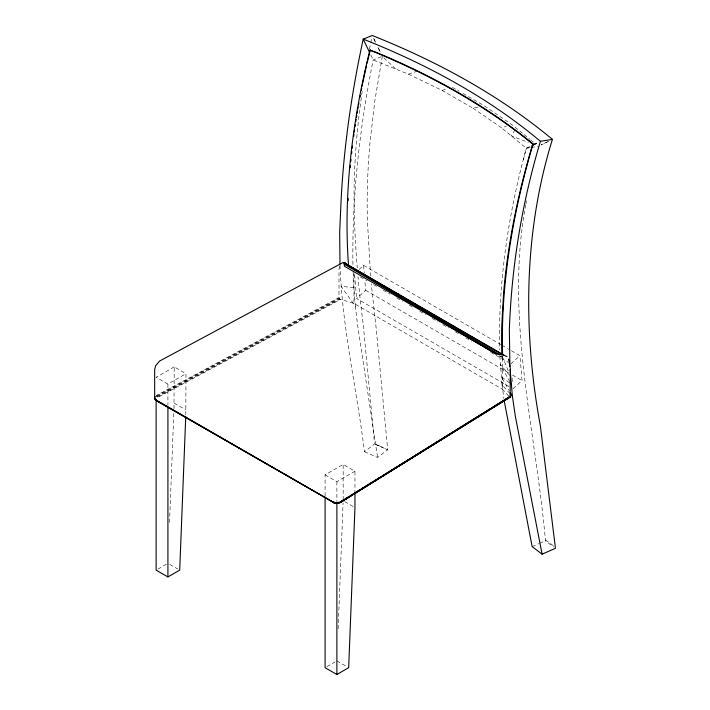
<?xml version="1.0" encoding="UTF-8"?>
<svg xmlns="http://www.w3.org/2000/svg" width="710" height="710" viewBox="0 0 710 710"><rect width="100%" height="100%" fill="white"/><g stroke="black" fill="none" stroke-linecap="round" stroke-linejoin="round"><path stroke-width="0.53" stroke-dasharray="3.55 2.66" d="M169.521 522.471L173.817 413.113M173.985 408.694L174.207 366.875L185.993 373.673L185.78 415.501M338.137 628.856L343.081 502.928M508.786 396.082L502.325 389.213L502.494 356.438M382.344 56.312L374.978 99.79L370.052 141.805A562.134 276.962 -66.4 0 0 367.434 221.165L370.638 276.385M525.746 204.853L525.373 206.903C505.103 317.973 535.588 429.55 545.395 539.822L545.395 540.798L553.676 547.117M525.941 203.823L526.5 200.744M339.744 266.419L338.989 269.454L338.989 297.579L339.975 299.132L353.97 303.427L502.325 389.213M523.305 159.777L526.314 148.257L530.255 146.313L526.314 148.257C508.262 213.781 498.198 281.834 499.6 349.87M515.034 129.779L511.262 135.867L528.355 142.444M359.056 269.507L363.582 265.389L500.772 344.59M509.132 386.586L356.597 298.519L365.668 290.292L364.851 280.548M510.889 363.893L519.951 355.674L508.44 349.027M512.966 388.796L522.036 380.578L519.951 355.674M340.028 265.176C342.238 327.984 356.802 389.524 364.461 451.746L374.578 444.025L363.174 323.813A1201.799 592.122 -66.4 0 1 357.964 276.51M364.461 451.746L377.596 457.48L387.713 449.758L376.309 329.546L371.277 283.876M502.618 356.376L501.792 356.881L499.911 355.79M174.207 366.875L156.129 377.303L167.915 384.11L185.993 373.673M157.94 569.092L167.01 563.864M325.091 495.917L325.091 474.857L343.17 464.42L354.956 471.227L354.956 492.128M325.091 474.857L336.886 481.664L354.956 471.227M326.911 666.646L335.067 661.933M338.989 297.579L156.457 395.434L156.795 396.606L157.602 397.502L340.578 299.416M156.546 396.002L339.114 298.138M156.795 396.606L339.451 298.688M157.167 397.13L339.975 299.132M548.91 141.112L541.038 145.009L548.439 141.343M532.136 546.593L538.766 543.691M539.715 543.283L545.395 540.798M381.305 56.72L373.176 59.959C359.508 128.35 351.698 198.152 352.985 267.945M370.806 54.998L373.176 59.959L408.454 74.159L417.214 71.177M408.454 74.159L442.082 90.383L447.247 88.892M442.082 90.383L473.037 108.213L478.007 107.015M473.037 108.213L501.145 127.525L506.381 126.478M530.334 147.609L526.296 148.266L501.145 127.525M531.346 147.449L538.402 146.304M355.382 306.374L353.891 287.852L341.031 286.201L355.382 306.374L357.494 324.372L377.596 457.48M452.412 87.41L459.113 91.262M462.929 93.463L483.971 105.577L512.664 125.226L522.347 133.152M501.73 345.149L507.481 348.468M360.272 276.935L366.99 280.814M373.708 284.692L376.584 286.352M383.293 290.23L390.012 294.109M396.73 297.987L402.481 301.306M409.2 305.185L413.034 307.403M419.752 311.282L425.503 314.601M432.221 318.479L437.981 321.799M442.774 324.568L448.534 327.896M455.243 331.774L461.003 335.093M465.796 337.862L471.555 341.19M490.743 352.267L508.005 362.233M365.668 290.292L508.608 372.821M512.442 375.031L522.036 380.578M174.207 403.173L185.993 409.972M353.145 506.478L343.17 500.719L343.17 464.42M169.734 564.388L177.891 569.092M336.886 660.886L346.862 666.646M499.458 355.79L502.325 357.45M545.395 539.822L553.676 545.999M509.576 382.956L501.287 376.646L509.239 390.731M524.042 134.536L529.962 139.382M530.796 140.074L533.343 142.151M383.897 57.812L395.754 69.047M499.867 356.118L501.997 384.722L509.638 393.26M509.762 375.404L500.213 364.443L509.656 381.394M378.031 47.392L380.427 52.345L378.013 47.392M502.103 355.941L508.36 371.126M501.997 384.722L503.86 398.425M512.061 377.968L512.514 383.382M363.582 265.389L364.221 272.968M354.609 274.699L356.597 298.519M353.145 271.983L353.891 287.852M353.97 273.856L353.97 303.427M336.886 481.664L336.886 501.615M167.915 384.11L167.915 405.17M362.215 91.501A562.125 276.962 -66.4 0 0 354.476 220.695A1201.799 592.122 -66.4 0 0 357.245 267.91M369.484 49.167A562.125 276.962 -66.4 0 1 370.531 43.922M370.744 42.866A562.125 276.962 -66.4 0 1 371.827 37.603M379.504 445.907L374.578 444.025L387.713 449.758L379.504 445.907M375.634 42.44L373.229 37.479L375.625 42.44"/><path stroke-width="1.06" d="M336.691 502.84L336.673 503.532L334.8 503.328L332.617 501.89L336.691 502.84L340.702 501.801L340.081 502.653L336.664 503.23L334.8 503.328L332.777 502.476M185.736 416.601L179.71 570.139L167.915 576.946L156.129 570.139L156.129 400.582M510.099 397.085L340.081 502.653L510.099 397.085L510.348 368.259L508.511 359.1M336.664 503.23L338.537 503.292L338.874 502.556M339.975 264.076L339.682 232.135L341.199 198.205A682.594 336.318 -66.4 0 1 363.209 39.112L372.271 35.5C436.863 61.264 498.846 94.723 552.407 139.382C523.625 232.072 522.853 331.091 540.381 426L555.335 547.312L555.335 548.377L542.085 554.164L532.136 546.593L504.153 400.538M552.407 139.382L540.425 141.308C522.045 202.545 511.591 266.064 509.345 329.964L509.94 366.271M155.153 396.482L154.665 397.742L155.534 399.872L157.505 400.768M510.286 396.837L340.578 502.245L510.348 396.384L340.409 501.917L343.232 500.177M346.054 498.429L348.876 496.68M351.698 494.932L354.53 493.184M356.411 492.021L360.174 489.687M362.056 488.524L375.235 480.368M377.116 479.206L380.88 476.88M382.761 475.709L509.505 396.846M348.601 266.321A591.235 351.077 -61.4 0 1 369.91 50.17L376.273 52.362A687.173 406.99 -1.3 0 1 533.112 143.908L532.722 144.148A590.578 331.002 -58.7 0 0 503.585 293.399L501.757 325.65L501.757 354.822M325.091 497.027L325.091 667.693L336.886 674.5L348.672 667.693L354.956 507.526L354.956 493.228M340.534 502.396L338.191 503.026M333.806 502.565L156.404 400.564L155.073 399.02L155.534 399.872M345.859 263.49L343.995 262.336L342.868 262.594L159.546 361.079L155.596 365.819L154.665 369.617L154.665 397.742L155.188 399.508L157.043 400.928M338.785 503.115L334.57 503.159L334.49 502.6M343.995 262.336L344.43 266.232L496.033 353.908L502.671 354.831L507.029 356.535M155.162 398.709L155.703 399.011M344.27 264.173L496.033 353.908L344.075 262.753L346.826 264.28M498.686 354.086L344.075 262.753L504.606 355.426M156.306 400.094L332.848 502.005L156.661 400.857M397.493 293.523L399.411 294.632M344.075 262.753L502.671 354.831M344.173 263.268L496.033 353.908M540.425 141.308C487.85 97.208 426.808 64.326 363.209 39.112L369.377 52.016M532.722 144.148L528.382 140.624A686.517 406.59 -1.3 0 0 369.91 50.17M510.33 394.032L512.416 396.358L515.3 416.069L542.085 554.164M510.295 392.603L512.416 396.358L510.108 369.582M510.179 382.335L511.227 384.216M336.886 502.724L336.886 674.5M167.915 407.389L167.915 576.946M502.573 354.237A590.374 330.878 -58.7 0 1 533.103 143.908M348.166 200.717A590.498 350.633 -61.4 0 1 348.246 198.623M350.216 167.764A590.498 350.633 -61.4 0 1 350.403 165.616M350.811 161.294A590.498 350.633 -61.4 0 1 351.024 159.138M351.583 153.715A590.498 350.633 -61.4 0 1 351.823 151.541M352.195 148.284A590.498 350.633 -61.4 0 1 352.453 146.1M353.695 136.276A590.498 350.633 -61.4 0 1 353.988 134.084M354.272 132.007A590.498 350.633 -61.4 0 1 354.565 129.939M355.018 126.824A590.498 350.633 -61.4 0 1 355.328 124.738M355.799 121.614A590.498 350.633 -61.4 0 1 356.118 119.528M356.447 117.461A590.498 350.633 -61.4 0 1 356.784 115.375M357.13 113.298A590.498 350.633 -61.4 0 1 357.476 111.213M357.831 109.127A590.498 350.633 -61.4 0 1 358.186 107.041M358.55 104.956A590.498 350.633 -61.4 0 1 358.923 102.87M359.881 97.643A590.498 350.633 -61.4 0 1 360.272 95.557M361.283 90.321A590.498 350.633 -61.4 0 1 361.701 88.218M362.118 86.123A590.498 350.633 -61.4 0 1 362.553 84.029M362.766 82.972A590.498 350.633 -61.4 0 1 366.422 66.136M367.123 63.101A590.498 350.633 -61.4 0 1 370.3 49.922M536.183 143.402L532.234 145.346L536.183 143.402"/></g></svg>
